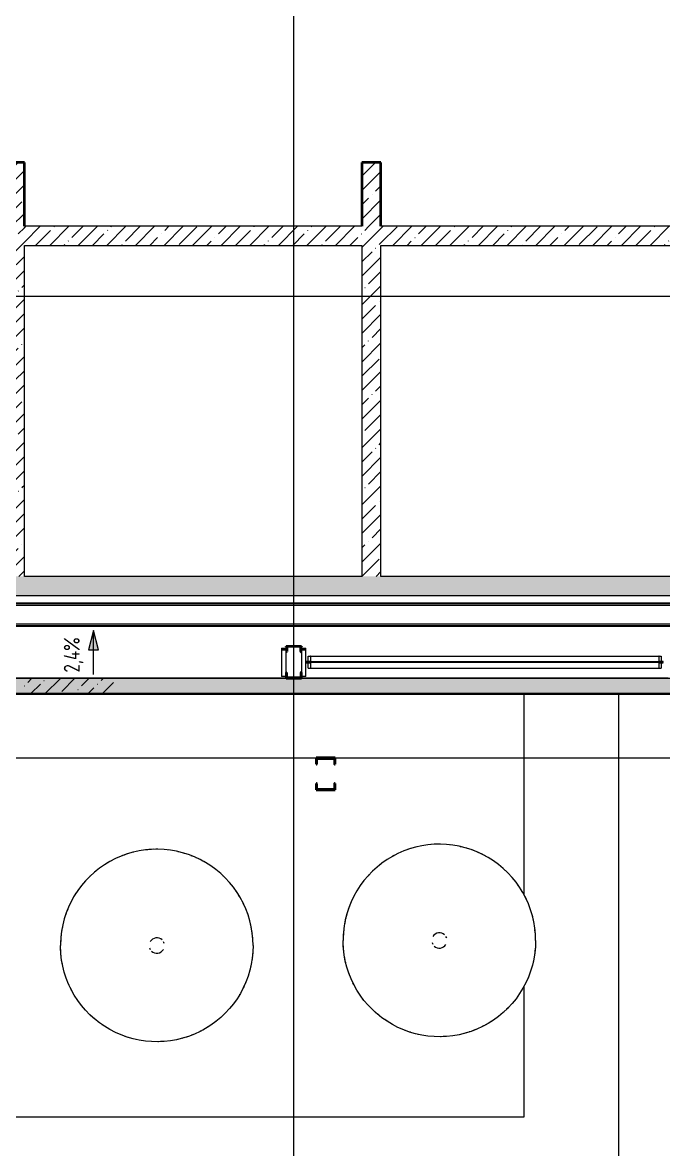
# Model space of a CAD drawing. Header units: millimetres. Extents: x 3292171 to 3365605, y -644412 to -600630.
# Drawn here: x 3317025 to 3327092, y -634073 to -616373 of the extents above; entities that cross this region are included whole.
import ezdxf

# ---------------------------------------------------------------- set-up
doc = ezdxf.new("R2010")
doc.units = ezdxf.units.MM
doc.header["$LTSCALE"] = 0.5
doc.linetypes.add('ADSK_Линия сетки', pattern=[25, 20, -2.5, 0, -2.5])
doc.layers.add('A-DOOR', color=7, linetype='Continuous', lineweight=18, true_color=0x7f7f7f)
doc.layers.add('A-WALL-PATT', color=7, linetype='Continuous', lineweight=50, true_color=0x7f7f7f)
for name, color, linetype, lineweight in [('Каркас несущий', 7, 'Continuous', 18), ('Несущие колонны', 7, 'Continuous', 18), ('Скрытые грани', 7, 'Continuous', 18), ('Специальное оборудование', 7, 'Continuous', 18)]:
    doc.layers.add(name, color=color, linetype=linetype, lineweight=lineweight)
doc.styles.add('GOST Common_2', font='GOST_Common.ttf', dxfattribs={"width": 0.8, "height": 350})
pattern_1 = [(315, (10500, -5500), (106.066, 106.066), [])]
pattern_2 = [(45, (3327284.68, -617673.4), (-224.5064, 224.5064), []), (45, (3327509.2, -617673.4), (-224.5064, 224.5064), [396.875, -79.375, 3.353, -76.022])]

# ---------------------------------------------------------------- blocks, each defined once
blk = doc.blocks.new('ADSK_КолоннаНесущая_Швеллер_ПолкаПараллельная_ГОСТ 8240-97 - 24П-V11-004_АР_РД_План_0_000')
at = {"layer": 'Несущие колонны', "lineweight": 9}
h = blk.add_hatch(dxfattribs=at)
h.set_pattern_fill('FP_19', color=256, style=0, pattern_type=2)
h.set_pattern_definition([(315, (8972.8, -6000), (106.066, 106.066), [])])
h.paths.add_polyline_path([(-27, -120), (63, -120), (63, -116), (61, -112), (57, -110), (-11, -110), (-19, -107), (-22, -99), (-22, 100), (-19, 107), (-11, 110), (57, 110), (61, 112), (63, 116), (63, 120), (-27, 120), (-27, 12)], flags=0)
at = {"layer": 'Несущие колонны', "lineweight": 40}
for p, q in [((63, 120), (-27, 120)), ((-27, 120), (-27, -120)), ((-22, -99), (-22, 100)), ((-11, 110), (57, 110)), ((63, 116), (63, 120)), ((-27, -120), (63, -120)), ((57, -110), (-11, -110)), ((63, -120), (63, -116))]:
    blk.add_line(p, q, dxfattribs=at)
for centre, radius, start, end in [((-11, 100), 10.5, 90, 180), ((57, 116), 6, 270, 360), ((-11, -99), 10.5, 180, 270), ((57, -116), 6, 360, 90)]:
    blk.add_arc(centre, radius, start, end, dxfattribs=at)
blk = doc.blocks.new('ADSK_КолоннаНесущая_Швеллер_ПолкаПараллельная_ГОСТ 8240-97 - 24П-V12-004_АР_РД_План_0_000')
at = {"layer": 'Несущие колонны', "lineweight": 9}
h = blk.add_hatch(dxfattribs=at)
h.set_pattern_fill('FP_20', color=256, style=0, pattern_type=2)
h.set_pattern_definition([(135, (-8522.2, 6000), (-106.066, -106.066), [])])
h.paths.add_polyline_path([(63, 116), (63, 120), (-27, 120), (-27, -120), (63, -120), (63, -116), (61, -112), (57, -110), (-11, -110), (-19, -107), (-22, -100), (-21, 102), (-19, 107), (-11, 110), (57, 110), (61, 112)], flags=0)
at = {"layer": 'Несущие колонны', "lineweight": 40}
for p, q in [((-27, -120), (-27, 120)), ((-27, 120), (-21, 120)), ((-22, 99), (-22, -100)), ((57, 110), (-11, 110)), ((63, 120), (63, 116)), ((-21, -120), (-27, -120)), ((-11, -110), (57, -110)), ((63, -116), (63, -120))]:
    blk.add_line(p, q, dxfattribs=at)
for centre, radius, start, end in [((-11, 99), 10.5, 90, 180), ((57, 116), 6, 270, 0), ((-11, -100), 10.5, 180, 270), ((57, -116), 6, 0, 90)]:
    blk.add_arc(centre, radius, start, end, dxfattribs=at)
blk = doc.blocks.new('ADSK_ЭлементКолонны_Уголок_ГОСТ 8509-93 - L 70x5-641669-004_АР_РД_План_0_000')
at = {"layer": 'Каркас несущий'}
for p, q in [((-17875, -8525), (-17810, -8525)), ((-17810, -8554), (-17810, -8525)), ((-17880, -8994), (-17878, -8994)), ((-17875, -8992), (-17875, -8969))]:
    blk.add_line(p, q, dxfattribs=at)
blk.add_ellipse((-17878, -8992), major_axis=(2.7, 0), ratio=0.766044, start_param=4.712389, end_param=6.283185, dxfattribs=at)
blk = doc.blocks.new('ADSK_ЭлементКолонны_Уголок_ГОСТ 8509-93 - L 70x5-642841-004_АР_РД_План_0_000')
at = {"layer": 'Каркас несущий'}
for p, q in [((-17878, -8502), (-17880, -8502)), ((-17880, -8502), (-17880, -8554)), ((-17880, -8554), (-17810, -8554)), ((-17880, -8554), (-17880, -8910)), ((-17875, -8545), (-17875, -8504)), ((-17813, -8551), (-17867, -8551)), ((-17810, -8554), (-17810, -8553)), ((-17810, -8969), (-17810, -8554)), ((-17810, -8969), (-17880, -8969))]:
    blk.add_line(p, q, dxfattribs=at)
for centre, major_axis, start_param, end_param in [((-17878, -8504), (2.7, 0), 0, 1.570796), ((-17867, -8545), (8, 0), 3.141593, 4.712389), ((-17813, -8553), (2.7, 0), 0, 1.570796)]:
    blk.add_ellipse(centre, major_axis=major_axis, ratio=0.75471, start_param=start_param, end_param=end_param, dxfattribs=at)
blk = doc.blocks.new('ADSK_ЭлементКолонны_Уголок_ГОСТ 8509-93 - L 70x5-642911-004_АР_РД_План_0_000')
at = {"layer": 'Каркас несущий'}
for p, q in [((-18190, -8525), (-18125, -8525)), ((-18190, -8525), (-18190, -8554)), ((-18125, -8969), (-18125, -8992)), ((-18122, -8994), (-18120, -8994))]:
    blk.add_line(p, q, dxfattribs=at)
blk.add_ellipse((-18122, -8992), major_axis=(2.7, 0), ratio=0.766044, start_param=3.141593, end_param=4.712389, dxfattribs=at)
blk = doc.blocks.new('ADSK_ЭлементКолонны_Уголок_ГОСТ 8509-93 - L 70x5-642913-004_АР_РД_План_0_000')
at = {"layer": 'Каркас несущий'}
for p, q in [((-18190, -8553), (-18190, -8554)), ((-18190, -8554), (-18120, -8554)), ((-18190, -8554), (-18190, -8969)), ((-18133, -8551), (-18187, -8551)), ((-18125, -8504), (-18125, -8545)), ((-18120, -8502), (-18122, -8502)), ((-18120, -8554), (-18120, -8502)), ((-18120, -8910), (-18120, -8554)), ((-18120, -8969), (-18190, -8969))]:
    blk.add_line(p, q, dxfattribs=at)
for centre, major_axis, start_param, end_param in [((-18187, -8553), (2.7, 0), 1.570796, 3.141593), ((-18133, -8545), (8, 0), 4.712389, 6.283185), ((-18122, -8504), (2.7, 0), 1.570796, 3.141593)]:
    blk.add_ellipse(centre, major_axis=major_axis, ratio=0.75471, start_param=start_param, end_param=end_param, dxfattribs=at)
blk = doc.blocks.new('ADSK_КолоннаНесущая_ДваШвеллераКоробка_Полка параллельная_ГОСТ 8240-97 - 30П с планками _КМ1_-V49-004_АР_РД_План_0_000')
at = {"layer": 'Несущие колонны', "lineweight": 9}
h = blk.add_hatch(dxfattribs=at)
h.set_pattern_fill('FP_62', color=256, style=0, pattern_type=2)
h.set_pattern_definition(pattern_1)
h.paths.add_polyline_path([(-250, -36), (-250, -150), (-150, -150), (-150, -146), (-152, -141), (-157, -139), (-232, -139), (-240, -135), (-244, -127), (-244, 127), (-240, 135), (-232, 139), (-157, 139), (-152, 141), (-150, 146), (-150, 150), (-250, 150)], flags=0)
h = blk.add_hatch(dxfattribs=at)
h.set_pattern_fill('FP_62', color=256, style=0, pattern_type=2)
h.set_pattern_definition(pattern_1)
h.paths.add_polyline_path([(150, 146), (152, 141), (157, 139), (231, 139), (240, 135), (243, 127), (243, -127), (240, -135), (231, -139), (157, -139), (152, -141), (150, -146), (150, -150), (250, -150), (250, 150), (150, 150)], flags=0)
at = {"layer": 'Несущие колонны', "lineweight": 40}
for p, q in [((-150, 150), (-250, 150)), ((-250, 150), (-250, -150)), ((-244, -127), (-244, 127)), ((-232, 139), (-157, 139)), ((-150, 146), (-150, 150)), ((250, 150), (150, 150)), ((150, 150), (150, 146)), ((157, 139), (231, 139)), ((243, 127), (243, -127)), ((250, -150), (250, 150)), ((-250, -150), (-150, -150)), ((-157, -139), (-232, -139)), ((-150, -150), (-150, -146)), ((150, -146), (150, -150)), ((150, -150), (250, -150)), ((231, -139), (157, -139))]:
    blk.add_line(p, q, dxfattribs=at)
for centre, radius, start, end in [((-232, 127), 12, 90, 180), ((-157, 146), 7, 270, 360), ((157, 146), 7, 180, 270), ((231, 127), 12, 0, 90), ((-232, -127), 12, 180, 270), ((-157, -146), 7, 0, 90), ((157, -146), 7, 90, 180), ((231, -127), 12, 270, 0)]:
    blk.add_arc(centre, radius, start, end, dxfattribs=at)
blk = doc.blocks.new('ADSK_ЭлементСвязи_ПарныеУголки_Тавр_ГОСТ 8509-93 - L 90x6-1063472-004_АР_РД_План_0_000')
at = {"layer": 'Каркас несущий'}
for p, q in [((-5804, 8755), (-5804, 8752)), ((-5804, 8752), (-5734, 8752)), ((-5734, 8742), (-5804, 8742)), ((-5804, 8742), (-5804, 8740)), ((-5747, 8758), (-5801, 8758)), ((-5801, 8736), (-5747, 8736)), ((-5739, 8839), (-5739, 8768)), ((-5739, 8726), (-5739, 8656)), ((-5734, 8842), (-5736, 8842)), ((-5734, 8752), (-5734, 8842)), ((-5734, 8842), (-3000, 8842)), ((-3000, 8752), (-5734, 8752)), ((-5734, 8652), (-5734, 8742)), ((-3000, 8742), (-5734, 8742)), ((-264, 8842), (-228, 8842)), ((-228, 8842), (-228, 8758)), ((-228, 8736), (-228, 8652)), ((-5736, 8652), (-5734, 8652)), ((-5734, 8652), (-3000, 8652)), ((-264, 8652), (-228, 8652))]:
    blk.add_line(p, q, dxfattribs=at)
for centre, major_axis, start_param, end_param in [((-5801, 8755), (0, 3.3), 0, 1.570796), ((-5801, 8740), (0, 3.3), 1.570796, 3.141593), ((-5747, 8768), (0, 10), 3.141593, 4.712389), ((-5747, 8726), (0, 10), 4.712389, 6.283185), ((-5736, 8839), (0, 3.3), 0, 1.570796), ((-5736, 8656), (0, 3.3), 1.570796, 3.141593)]:
    blk.add_ellipse(centre, major_axis=major_axis, ratio=0.77226, start_param=start_param, end_param=end_param, dxfattribs=at)
blk = doc.blocks.new('ADSK_ЭлементСвязи_ПарныеУголки_Тавр_ГОСТ 8509-93 - L 90x6-1063474-004_АР_РД_План_0_000')
at = {"layer": 'Каркас несущий'}
for p, q in [((-5772, 8758), (-5772, 8842)), ((-5772, 8842), (-5736, 8842)), ((-5772, 8652), (-5772, 8736)), ((-3000, 8842), (-266, 8842)), ((-266, 8752), (-3000, 8752)), ((-266, 8742), (-3000, 8742)), ((-264, 8842), (-266, 8842)), ((-266, 8842), (-266, 8752)), ((-266, 8752), (-196, 8752)), ((-266, 8742), (-266, 8652)), ((-196, 8742), (-266, 8742)), ((-261, 8768), (-261, 8839)), ((-261, 8656), (-261, 8726)), ((-199, 8758), (-253, 8758)), ((-253, 8736), (-199, 8736)), ((-196, 8752), (-196, 8755)), ((-196, 8740), (-196, 8742)), ((-5772, 8652), (-5736, 8652)), ((-3000, 8652), (-266, 8652)), ((-266, 8652), (-264, 8652))]:
    blk.add_line(p, q, dxfattribs=at)
for centre, major_axis, start_param, end_param in [((-264, 8839), (0, 3.3), 4.712389, 6.283185), ((-253, 8768), (0, 10), 1.570796, 3.141593), ((-253, 8726), (0, 10), 0, 1.570796), ((-199, 8755), (0, 3.3), 4.712389, 6.283185), ((-199, 8740), (0, 3.3), 3.141593, 4.712389), ((-264, 8656), (0, 3.3), 3.141593, 4.712389)]:
    blk.add_ellipse(centre, major_axis=major_axis, ratio=0.772273, start_param=start_param, end_param=end_param, dxfattribs=at)
blk = doc.blocks.new('емкости - емкости-1087176-004_АР_РД_План_0_000')
at = {"layer": 'Специальное оборудование'}
for p, q in [((-1296, 774), (-1295, 776)), ((-1295, 776), (-1296, 774)), ((1296, -774), (1295, -776)), ((1295, -776), (1296, -774))]:
    blk.add_line(p, q, dxfattribs=at)
at = {"layer": 'Специальное оборудование', "flags": 128}
for points in [[(1512, 0), (1509, 98), (1499, 196), (1483, 293), (1461, 389), (1433, 483), (1399, 575), (1358, 665), (1312, 751), (1261, 835), (1204, 915), (1142, 991), (1075, 1064), (1004, 1131), (928, 1194), (848, 1252), (765, 1304), (679, 1351), (590, 1392), (498, 1428), (404, 1457), (309, 1480), (212, 1497), (114, 1508), (16, 1512), (-82, 1510), (-180, 1501), (-277, 1487), (-373, 1465), (-468, 1438), (-560, 1405), (-650, 1365), (-737, 1320), (-822, 1269), (-902, 1213), (-979, 1152), (-1052, 1086), (-1120, 1016), (-1184, 941), (-1243, 862), (-1296, 779), (-1344, 693), (-1386, 605), (-1422, 513), (-1453, 420), (-1477, 325), (-1495, 228), (-1507, 130), (-1512, 32), (-1512, 0)], [(-455, 1442), (-468, 1438), (-513, 1421)], [(-360, 1468), (-373, 1465), (-376, 1465)], [(-144, 1505), (-180, 1501), (-277, 1487), (-299, 1482)], [(-54, 1511), (-82, 1510), (-125, 1506)], [(161, 1503), (114, 1508), (16, 1512), (-18, 1511)], [(433, 1448), (404, 1457), (309, 1480), (212, 1497), (181, 1501)], [(514, 1422), (498, 1428), (472, 1436)], [(-798, 1284), (-822, 1269), (-902, 1213), (-927, 1194)], [(-714, 1332), (-737, 1320), (-793, 1287)], [(-538, 1412), (-560, 1405), (-650, 1365), (-690, 1345)], [(630, 1374), (590, 1392), (541, 1411)], [(724, 1327), (679, 1351), (664, 1358)], [(866, 1239), (848, 1252), (765, 1304), (737, 1320)], [(-1045, 1092), (-1052, 1086), (-1074, 1063)], [(-965, 1163), (-979, 1152), (-984, 1148)], [(932, 1191), (928, 1194), (915, 1204)], [(1168, 959), (1142, 991), (1075, 1064), (1004, 1131), (992, 1141)], [(-1106, 1030), (-1120, 1016), (-1184, 941), (-1243, 862), (-1256, 841)], [(1217, 897), (1204, 915), (1175, 950)], [(-1270, 820), (-1296, 779), (-1344, 693), (-1355, 670)], [(1282, 800), (1261, 835), (1234, 872)], [(1327, 724), (1312, 751), (1290, 787)], [(-1400, 569), (-1422, 513), (-1431, 488)], [(-1373, 632), (-1386, 605), (-1390, 595)], [(1366, 648), (1358, 665), (1346, 689)], [(1404, 561), (1399, 575), (1396, 580)], [(-1433, 481), (-1453, 420), (-1465, 373)], [(1466, 369), (1461, 389), (1433, 483), (1422, 513)], [(-1493, 239), (-1495, 228), (-1497, 208)], [(-1470, 351), (-1477, 325), (-1487, 268)], [(1488, 265), (1483, 293), (1471, 347)], [(1500, 187), (1499, 196), (1496, 217)], [(-1509, 84), (-1512, 32), (-1512, 0)], [(-1502, 165), (-1507, 130), (-1509, 89)], [(1512, 0), (1509, 98), (1502, 167)], [(1512, 0), (1509, -98), (1499, -196), (1483, -293), (1461, -389), (1433, -483), (1399, -575), (1358, -665), (1312, -751), (1261, -835), (1204, -915), (1142, -991), (1075, -1064), (1004, -1131), (928, -1194), (848, -1252), (765, -1304), (679, -1351), (590, -1392), (498, -1428), (404, -1457), (309, -1480), (212, -1497), (114, -1508), (16, -1512), (-82, -1510), (-180, -1501), (-277, -1487), (-373, -1465), (-468, -1438), (-560, -1405), (-650, -1365), (-737, -1320), (-822, -1269), (-902, -1213), (-979, -1152), (-1052, -1086), (-1120, -1016), (-1184, -941), (-1243, -862), (-1296, -779), (-1344, -693), (-1386, -605), (-1422, -513), (-1453, -420), (-1477, -325), (-1495, -228), (-1507, -130), (-1512, -32), (-1512, 0)], [(-1509, -84), (-1512, -32), (-1512, 0)], [(-1502, -165), (-1507, -130), (-1509, -89)], [(1512, 0), (1509, -98), (1502, -167)], [(-1493, -239), (-1495, -228), (-1497, -208)], [(-1470, -351), (-1477, -325), (-1487, -268)], [(1488, -265), (1483, -293), (1471, -347)], [(1500, -187), (1499, -196), (1496, -217)], [(-1419, -521), (-1422, -513), (-1453, -420), (-1465, -373)], [(1466, -369), (1461, -389), (1433, -483), (1399, -575), (1395, -583)], [(-1379, -619), (-1386, -605), (-1389, -597)], [(-1338, -704), (-1344, -693), (-1358, -664)], [(1369, -642), (1358, -665), (1312, -751), (1261, -835), (1204, -915), (1142, -991), (1112, -1023)], [(-1230, -879), (-1243, -862), (-1296, -779), (-1325, -727)], [(-993, -1140), (-1052, -1086), (-1120, -1016), (-1184, -941), (-1210, -905)], [(1088, -1049), (1075, -1064), (1057, -1080)], [(-958, -1169), (-979, -1152), (-991, -1142)], [(-891, -1221), (-902, -1213), (-915, -1203)], [(935, -1188), (928, -1194), (848, -1252), (800, -1282)], [(1016, -1119), (1004, -1131), (996, -1137)], [(-536, -1413), (-560, -1405), (-650, -1365), (-737, -1320), (-822, -1269), (-859, -1244)], [(695, -1342), (679, -1351), (590, -1392), (543, -1410)], [(793, -1287), (765, -1304), (720, -1329)], [(-455, -1442), (-468, -1438), (-497, -1428)], [(28, -1512), (16, -1512), (-82, -1510), (-180, -1501), (-277, -1487), (-373, -1465), (-431, -1449)], [(318, -1478), (309, -1480), (212, -1497), (114, -1508), (58, -1510)], [(419, -1452), (404, -1457), (393, -1460)], [(523, -1418), (498, -1428), (468, -1437)]]:
    blk.add_lwpolyline(points, dxfattribs=at)
at = {"layer": 'Специальное оборудование'}
for radius, start, end in [(1510, 77.1429, 77.4024), (1510, 77.1429, 77.4024), (1510, 46.2857, 46.4528), (1510, 46.2857, 46.4528), (1510, 41.1429, 41.2817), (1510, 41.1429, 41.2817), (120, 46.7513, 148.6007), (120, 16.3297, 30), (120, 196.3297, 210), (120, 226.7513, 328.6007), (1510, 221.1429, 221.2817), (1510, 221.1429, 221.2817), (1510, 226.2857, 226.4528), (1510, 226.2857, 226.4528), (1510, 257.1429, 257.4024), (1510, 257.1429, 257.4024)]:
    blk.add_arc((0, 0), radius, start, end, dxfattribs=at)
blk = doc.blocks.new('емкости - емкости-V95-004_АР_РД_План_0_000')
at = {"layer": 'Специальное оборудование'}
for p, q in [((-1296, 774), (-1295, 776)), ((-1295, 776), (-1296, 774)), ((1296, -774), (1295, -776)), ((1295, -776), (1296, -774))]:
    blk.add_line(p, q, dxfattribs=at)
at = {"layer": 'Специальное оборудование', "flags": 128}
for points in [[(1512, 0), (1509, 98), (1499, 196), (1483, 293), (1461, 389), (1433, 483), (1399, 575), (1358, 665), (1312, 751), (1261, 835), (1204, 915), (1142, 991), (1075, 1064), (1004, 1131), (928, 1194), (848, 1252), (765, 1304), (679, 1351), (590, 1392), (498, 1428), (404, 1457), (309, 1480), (212, 1497), (114, 1508), (16, 1512), (-82, 1510), (-180, 1501), (-277, 1487), (-373, 1465), (-468, 1438), (-560, 1405), (-650, 1365), (-737, 1320), (-822, 1269), (-902, 1213), (-979, 1152), (-1052, 1086), (-1120, 1016), (-1184, 941), (-1243, 862), (-1296, 779), (-1344, 693), (-1386, 605), (-1422, 513), (-1453, 420), (-1477, 325), (-1495, 228), (-1507, 130), (-1512, 32), (-1512, 0)], [(-455, 1442), (-468, 1438), (-513, 1421)], [(-360, 1468), (-373, 1465), (-376, 1465)], [(-144, 1505), (-180, 1501), (-277, 1487), (-299, 1482)], [(-53, 1511), (-82, 1510), (-125, 1506)], [(161, 1503), (114, 1508), (16, 1512), (-18, 1511)], [(433, 1448), (404, 1457), (309, 1480), (212, 1497), (181, 1501)], [(514, 1422), (498, 1428), (472, 1436)], [(-798, 1284), (-822, 1269), (-902, 1213), (-927, 1194)], [(-714, 1332), (-737, 1320), (-793, 1287)], [(-538, 1412), (-560, 1405), (-650, 1365), (-690, 1345)], [(630, 1374), (590, 1392), (541, 1411)], [(724, 1327), (679, 1351), (664, 1358)], [(866, 1239), (848, 1252), (765, 1304), (737, 1320)], [(-1045, 1092), (-1052, 1086), (-1074, 1063)], [(-965, 1163), (-979, 1152), (-984, 1148)], [(932, 1191), (928, 1194), (915, 1204)], [(1168, 959), (1142, 991), (1075, 1064), (1004, 1131), (992, 1141)], [(-1106, 1030), (-1120, 1016), (-1184, 941), (-1243, 862), (-1256, 841)], [(1217, 897), (1204, 915), (1175, 950)], [(-1270, 820), (-1296, 779), (-1344, 693), (-1355, 670)], [(1282, 800), (1261, 835), (1234, 872)], [(1327, 724), (1312, 751), (1290, 787)], [(-1400, 569), (-1422, 513), (-1431, 488)], [(-1373, 632), (-1386, 605), (-1390, 595)], [(1366, 648), (1358, 665), (1346, 689)], [(1404, 561), (1399, 575), (1396, 580)], [(-1433, 481), (-1453, 420), (-1465, 373)], [(1466, 369), (1461, 389), (1433, 483), (1422, 513)], [(-1493, 239), (-1495, 228), (-1497, 208)], [(-1470, 351), (-1477, 325), (-1487, 268)], [(1488, 265), (1483, 293), (1471, 347)], [(1500, 187), (1499, 196), (1496, 217)], [(-1509, 84), (-1512, 32), (-1512, 0)], [(-1502, 165), (-1507, 130), (-1509, 89)], [(1512, 0), (1509, 98), (1502, 167)], [(1512, 0), (1509, -98), (1499, -196), (1483, -293), (1461, -389), (1433, -483), (1399, -575), (1358, -665), (1312, -751), (1261, -835), (1204, -915), (1142, -991), (1075, -1064), (1004, -1131), (928, -1194), (848, -1252), (765, -1304), (679, -1351), (590, -1392), (498, -1428), (404, -1457), (309, -1480), (212, -1497), (114, -1508), (16, -1512), (-82, -1510), (-180, -1501), (-277, -1487), (-373, -1465), (-468, -1438), (-560, -1405), (-650, -1365), (-737, -1320), (-822, -1269), (-902, -1213), (-979, -1152), (-1052, -1086), (-1120, -1016), (-1184, -941), (-1243, -862), (-1296, -779), (-1344, -693), (-1386, -605), (-1422, -513), (-1453, -420), (-1477, -325), (-1495, -228), (-1507, -130), (-1512, -32), (-1512, 0)], [(-1509, -84), (-1512, -32), (-1512, 0)], [(-1502, -165), (-1507, -130), (-1509, -89)], [(1512, 0), (1509, -98), (1502, -167)], [(-1493, -239), (-1495, -228), (-1497, -208)], [(-1470, -351), (-1477, -325), (-1487, -268)], [(1488, -265), (1483, -293), (1471, -347)], [(1500, -187), (1499, -196), (1496, -217)], [(-1419, -521), (-1422, -513), (-1453, -420), (-1465, -373)], [(1466, -369), (1461, -389), (1433, -483), (1399, -575), (1395, -583)], [(-1379, -619), (-1386, -605), (-1389, -597)], [(-1338, -704), (-1344, -693), (-1358, -664)], [(1369, -642), (1358, -665), (1312, -751), (1261, -835), (1204, -915), (1142, -991), (1112, -1023)], [(-1230, -879), (-1243, -862), (-1296, -779), (-1325, -727)], [(-993, -1140), (-1052, -1086), (-1120, -1016), (-1184, -941), (-1210, -905)], [(1088, -1049), (1075, -1064), (1057, -1080)], [(-958, -1169), (-979, -1152), (-991, -1142)], [(-891, -1221), (-902, -1213), (-915, -1203)], [(935, -1188), (928, -1194), (848, -1252), (800, -1282)], [(1016, -1119), (1004, -1131), (996, -1137)], [(-536, -1413), (-560, -1405), (-650, -1365), (-737, -1320), (-822, -1269), (-859, -1244)], [(695, -1342), (679, -1351), (590, -1392), (543, -1410)], [(793, -1287), (765, -1304), (720, -1329)], [(-455, -1442), (-468, -1438), (-497, -1428)], [(28, -1512), (16, -1512), (-82, -1510), (-180, -1501), (-277, -1487), (-373, -1465), (-431, -1449)], [(318, -1478), (309, -1480), (212, -1497), (114, -1508), (58, -1510)], [(419, -1452), (404, -1457), (393, -1460)], [(523, -1418), (498, -1428), (468, -1437)]]:
    blk.add_lwpolyline(points, dxfattribs=at)
at = {"layer": 'Специальное оборудование'}
for radius, start, end in [(1510, 77.1429, 77.4024), (1510, 77.1429, 77.4024), (1510, 46.2857, 46.4528), (1510, 46.2857, 46.4528), (1510, 41.1429, 41.2817), (1510, 41.1429, 41.2817), (120, 46.7513, 148.6007), (120, 16.3297, 30), (120, 196.3297, 210), (120, 226.7513, 328.6007), (1510, 221.1429, 221.2817), (1510, 221.1429, 221.2817), (1510, 226.2857, 226.4528), (1510, 226.2857, 226.4528), (1510, 257.1429, 257.4024), (1510, 257.1429, 257.4024)]:
    blk.add_arc((0, 0), radius, start, end, dxfattribs=at)
blk = doc.blocks.new('ADSK_Балка_Уголок_ГОСТ 8509-93 - L 30x3-1753553-004_АР_РД_План_0_000')
at = {"layer": 'Каркас несущий'}
for p, q in [((-17100, 8.5), (17100, 8.5)), ((-17100, 5.5), (17100, 5.5)), ((-17070, -21.5), (17070, -21.5))]:
    blk.add_line(p, q, dxfattribs=at)
at = {"layer": 'Скрытые грани'}
blk.add_line((-17100, 5.5), (17100, 5.5), dxfattribs=at)
blk = doc.blocks.new('ADSK_Балка_Уголок_ГОСТ 8509-93 - L 30x3-1753554-004_АР_РД_План_0_000')
at = {"layer": 'Каркас несущий'}
for p, q in [((17423, 21), (-17423, 21)), ((17430, -6), (-17430, -6)), ((17430, -8), (-17430, -8))]:
    blk.add_line(p, q, dxfattribs=at)
at = {"layer": 'Скрытые грани'}
blk.add_line((-17430, -6), (17430, -6), dxfattribs=at)

msp = doc.modelspace()

# ---------------------------------------------------------------- hatches: boundary and pattern name
at = {"layer": 'A-DOOR', "lineweight": 9, "true_color": 0x636466}
h = msp.add_hatch(dxfattribs=at)
h.set_pattern_fill('FP_87', color=251, style=0, pattern_type=2)
h.set_pattern_definition(pattern_2)
h.paths.add_polyline_path([(3316887.6685, -619573.3913), (3317054.6806, -619573.3913), (3317054.6806, -618573.3913), (3316754.6806, -618573.3913), (3316754.6806, -619573.3913)], flags=0)
h = msp.add_hatch(dxfattribs=at)
h.set_pattern_fill('FP_87', color=251, style=0, pattern_type=2)
h.set_pattern_definition(pattern_2)
h.paths.add_polyline_path([(3322368.9317, -619573.3913), (3322654.6806, -619573.3913), (3322654.6806, -618573.3913), (3322354.6806, -618573.3913), (3322354.6806, -619573.3913)], flags=0)
h = msp.add_hatch(dxfattribs=at)
h.set_pattern_fill('FP_87', color=251, style=0, pattern_type=2)
h.set_pattern_definition(pattern_2)
h.paths.add_polyline_path([(3316754.6806, -625073.3913), (3317054.6806, -625073.3913), (3317054.6806, -619573.3913), (3316754.6806, -619573.3913), (3316754.6806, -623855.3523)], flags=0)
h = msp.add_hatch(dxfattribs=at)
h.set_pattern_fill('FP_87', color=251, style=0, pattern_type=2)
h.set_pattern_definition(pattern_2)
h.paths.add_polyline_path([(3322354.6806, -619873.3913), (3322354.6806, -619573.3913), (3317054.6806, -619573.3913), (3317054.6806, -619873.3913), (3321820.8054, -619873.3913)], flags=0)
h = msp.add_hatch(dxfattribs=at)
h.set_pattern_fill('FP_87', color=251, style=0, pattern_type=2)
h.set_pattern_definition(pattern_2)
h.paths.add_polyline_path([(3322654.6806, -625073.3913), (3322654.6806, -619573.3913), (3322354.6806, -619573.3913), (3322354.6806, -625073.3913)], flags=0)
h = msp.add_hatch(dxfattribs=at)
h.set_pattern_fill('FP_87', color=251, style=0, pattern_type=2)
h.set_pattern_definition(pattern_2)
h.paths.add_polyline_path([(3327954.6806, -619873.3913), (3327954.6806, -619573.3913), (3322654.6806, -619573.3913), (3322654.6806, -619873.3913), (3326205.816, -619873.3913)], flags=0)
h = msp.add_hatch(dxfattribs=at)
h.set_pattern_fill('FP_87', color=251, style=0, pattern_type=2)
h.set_pattern_definition(pattern_2)
h.paths.add_polyline_path([(3333331.4581, -625373.3913), (3333554.6806, -625373.3913), (3333554.6806, -625073.3913), (3299954.6806, -625073.3913), (3299954.6806, -625373.3913), (3332783.3318, -625373.3913)], flags=0)
at = {"layer": 'A-DOOR', "true_color": 0x636466}
msp.add_hatch(color=251, dxfattribs=at).paths.add_polyline_path([(3318140.467, -625924.5182), (3318060.0823, -626224.5182), (3318220.8518, -626224.5182)], flags=0)
at = {"layer": 'A-DOOR', "lineweight": 9, "true_color": 0x636466}
h = msp.add_hatch(dxfattribs=at)
h.set_pattern_fill('FP_51', color=251, style=0, pattern_type=2)
h.set_pattern_definition([(45, (3327284.68, -617673.39), (84.19025, 308.69666), [396.875, -79.375, 3.353, -76.022])])
h.paths.add_polyline_path([(3345938.3635, -626913.3913), (3346054.6806, -626913.3913), (3346054.6806, -626673.3913), (3337204.6806, -626673.3913), (3337204.6806, -626913.3913), (3343745.8582, -626913.3913)], flags=0)
h.paths.add_polyline_path([(3356515.6123, -626913.3913), (3357094.6806, -626913.3913), (3357094.6806, -626673.3913), (3356039.6806, -626673.3913), (3356039.6806, -626913.3913)], flags=0)
h.paths.add_polyline_path([(3354529.6806, -626913.3913), (3354529.6806, -626673.3913), (3347589.6806, -626673.3913), (3347589.6806, -626913.3913), (3352515.8793, -626913.3913)], flags=0)
h.paths.add_polyline_path([(3334975.8371, -626913.3913), (3335464.6806, -626913.3913), (3335464.6806, -626673.3913), (3297534.6806, -626673.3913), (3297534.6806, -626913.3913), (3333879.5844, -626913.3913)], flags=0)
h = msp.add_hatch(dxfattribs=at)
h.set_pattern_fill('FP_52', color=251, style=0, pattern_type=2)
h.set_pattern_definition([(45, (3327284.68, -617673.39), (-106.066, 106.066), [])])
h.paths.add_polyline_path([(3350323.374, -626923.3913), (3354529.6806, -626923.3913), (3354529.6806, -626913.3913), (3347589.6806, -626913.3913), (3347589.6806, -626923.3913), (3348130.8688, -626923.3913)], flags=0)
h.paths.add_polyline_path([(3346054.6806, -626923.3913), (3346054.6806, -626913.3913), (3337204.6806, -626913.3913), (3337204.6806, -626923.3913), (3345938.3635, -626923.3913)], flags=0)
h.paths.add_polyline_path([(3356900.8899, -626923.3913), (3357094.6806, -626923.3913), (3357094.6806, -626913.3913), (3356039.6806, -626913.3913), (3356039.6806, -626923.3913)], flags=0)
h.paths.add_polyline_path([(3335464.6806, -626923.3913), (3335464.6806, -626913.3913), (3297294.6806, -626913.3913), (3297294.6806, -626923.3913), (3334975.8371, -626923.3913)], flags=0)

# ---------------------------------------------------------------- linework, layer by layer
at = {"layer": 'A-DOOR', "color": 251, "linetype": 'ADSK_Линия сетки', "true_color": 0x636466}
for p, q in [((3321284.6806, -643612.0086), (3321284.6806, -601555.4033)), ((3292970.5006, -620673.3913), (3363853.491, -620673.3913)), ((3292970.5006, -626673.3913), (3363853.491, -626673.3913)), ((3292970.5006, -627923.3913), (3328104.6806, -627923.3913))]:
    msp.add_line(p, q, dxfattribs=at)
at = {"layer": 'A-DOOR', "color": 251, "lineweight": 40, "true_color": 0x636466}
for p, q in [((3317054.6806, -618573.3913), (3316754.6806, -618573.3913)), ((3317054.6806, -619573.3913), (3317054.6806, -618573.3913)), ((3322654.6806, -618573.3913), (3322354.6806, -618573.3913)), ((3322354.6806, -618573.3913), (3322354.6806, -619573.3913)), ((3322654.6806, -619573.3913), (3322654.6806, -618573.3913))]:
    msp.add_line(p, q, dxfattribs=at)
at = {"layer": 'A-DOOR', "color": 251, "true_color": 0x636466}
for p, q in [((3322354.6806, -619573.3913), (3317054.6806, -619573.3913)), ((3327954.6806, -619573.3913), (3322654.6806, -619573.3913)), ((3317054.6806, -625073.3913), (3317054.6806, -619873.3913)), ((3317054.6806, -619873.3913), (3322354.6806, -619873.3913)), ((3322354.6806, -619873.3913), (3322354.6806, -625073.3913)), ((3322654.6806, -625073.3913), (3322654.6806, -619873.3913)), ((3322654.6806, -619873.3913), (3327954.6806, -619873.3913)), ((3322354.6806, -625073.3913), (3317054.6806, -625073.3913)), ((3327954.6806, -625073.3913), (3322654.6806, -625073.3913)), ((3333974.6806, -625493.3913), (3299834.6806, -625493.3913)), ((3299954.6806, -625373.3913), (3333854.6806, -625373.3913)), ((3299474.6806, -625853.3913), (3334334.6806, -625853.3913)), ((3318140.467, -625924.5182), (3318060.0823, -626224.5182)), ((3318220.8518, -626224.5182), (3318140.467, -625924.5182)), ((3318060.0823, -626224.5182), (3318220.8518, -626224.5182)), ((3321164.6806, -626673.3913), (3315404.6806, -626673.3913)), ((3327164.6806, -626673.3913), (3321404.6806, -626673.3913)), ((3335464.6806, -626913.3913), (3297294.6806, -626913.3913)), ((3324904.6806, -630076.8933), (3324904.6806, -626923.3913)), ((3326384.6806, -626923.3913), (3326384.6806, -635423.3913)), ((3324904.6806, -633563.3913), (3324904.6806, -631502.7987)), ((3298884.6806, -633563.3913), (3324904.6806, -633563.3913))]:
    msp.add_line(p, q, dxfattribs=at)
at = {"layer": 'A-DOOR', "color": 251, "lineweight": 20, "true_color": 0x636466}
msp.add_line((3318140.467, -626611.7416), (3318140.467, -625924.5182), dxfattribs=at)
at = {"layer": 'A-DOOR', "color": 251, "lineweight": 18, "true_color": 0x636466}
msp.add_line((3297284.6806, -626923.3913), (3335464.6806, -626923.3913), dxfattribs=at)
at = {"layer": 'A-WALL-PATT', "linetype": 'Continuous', "lineweight": 9}
for p, q in [((3317108.5568, -626737.8355), (3317173.001, -626673.3913)), ((3317361.1261, -626709.7726), (3317363.4971, -626707.4016)), ((3317382.0138, -626913.3913), (3317613.6955, -626681.7096)), ((3317641.7584, -626878.1531), (3317846.5202, -626673.3913)), ((3317950.4544, -626793.9635), (3318071.0267, -626673.3913)), ((3318259.1503, -626709.774), (3318295.5331, -626673.3913)), ((3318280.0395, -626913.3913), (3318455.5931, -626737.8376)), ((3317052.4302, -626793.9621), (3317054.8011, -626791.5912)), ((3317157.5074, -626913.3913), (3317304.9995, -626765.8992)), ((3317197.0049, -626923.3913), (3317207.0049, -626913.3913)), ((3317409.137, -626923.3913), (3317419.137, -626913.3913)), ((3317621.269, -626923.3913), (3317631.269, -626913.3913)), ((3317831.0267, -626913.3913), (3317838.2012, -626906.2167)), ((3317833.401, -626923.3913), (3317843.401, -626913.3913)), ((3317894.3278, -626850.0901), (3317896.6987, -626847.7192)), ((3318045.5331, -626923.3913), (3318055.5331, -626913.3913)), ((3318055.5331, -626913.3913), (3318146.8971, -626822.0272)), ((3318203.0237, -626765.9006), (3318205.3947, -626763.5296)), ((3318257.6651, -626923.3913), (3318267.6651, -626913.3913))]:
    msp.add_line(p, q, dxfattribs=at)

# ---------------------------------------------------------------- block references
at = {"layer": 'A-DOOR', "color": 251, "true_color": 0x636466}
for name, p in [('ADSK_Балка_Уголок_ГОСТ 8509-93 - L 30x3-1753553-004_АР_РД_План_0_000', (3316904.6806, -625501.8913)), ('ADSK_Балка_Уголок_ГОСТ 8509-93 - L 30x3-1753554-004_АР_РД_План_0_000', (3316904.6806, -625844.8913)), ('ADSK_ЭлементКолонны_Уголок_ГОСТ 8509-93 - L 70x5-642913-004_АР_РД_План_0_000', (3339284.6806, -617673.3913)), ('ADSK_ЭлементКолонны_Уголок_ГОСТ 8509-93 - L 70x5-642911-004_АР_РД_План_0_000', (3339284.6806, -617673.3913)), ('ADSK_ЭлементКолонны_Уголок_ГОСТ 8509-93 - L 70x5-642841-004_АР_РД_План_0_000', (3339284.6806, -617673.3913)), ('ADSK_ЭлементКолонны_Уголок_ГОСТ 8509-93 - L 70x5-641669-004_АР_РД_План_0_000', (3339284.6806, -617673.3913)), ('ADSK_ЭлементСвязи_ПарныеУголки_Тавр_ГОСТ 8509-93 - L 90x6-1063472-004_АР_РД_План_0_000', (3327284.6806, -635168.3913)), ('ADSK_ЭлементСвязи_ПарныеУголки_Тавр_ГОСТ 8509-93 - L 90x6-1063474-004_АР_РД_План_0_000', (3327284.6806, -635168.3913)), ('емкости - емкости-1087176-004_АР_РД_План_0_000', (3319134.6349, -630870.2613)), ('емкости - емкости-V95-004_АР_РД_План_0_000', (3323571.8936, -630790.5316))]:
    msp.add_blockref(name, p, dxfattribs=at)
for name, p, rotation in [('ADSK_КолоннаНесущая_Швеллер_ПолкаПараллельная_ГОСТ 8240-97 - 24П-V12-004_АР_РД_План_0_000', (3321284.6806, -626195.5913), 269.9999999999991), ('ADSK_КолоннаНесущая_Швеллер_ПолкаПараллельная_ГОСТ 8240-97 - 24П-V11-004_АР_РД_План_0_000', (3321284.6806, -626646.1913), 89.9999999999995), ('ADSK_КолоннаНесущая_ДваШвеллераКоробка_Полка параллельная_ГОСТ 8240-97 - 30П с планками _КМ1_-V49-004_АР_РД_План_0_000', (3321784.6806, -628173.3913), 89.9999999999999)]:
    msp.add_blockref(name, p, dxfattribs=dict(at, rotation=rotation))

# ---------------------------------------------------------------- texts
at = {"layer": 'A-DOOR', "color": 251, "lineweight": 20, "true_color": 0x636466, "insert": (3317673.5143, -626581.7503), "char_height": 250, "width": 790.473645, "attachment_point": 1, "rotation": 90, "line_spacing_factor": 1.022761, "style": 'GOST Common_2'}
msp.add_mtext('2,4%', dxfattribs=at)

doc.saveas('drawing.dxf')
